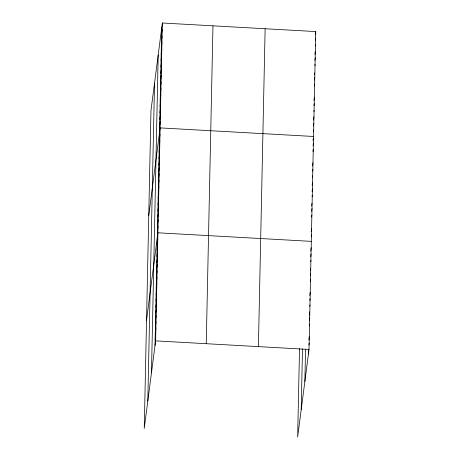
<?xml version="1.0" encoding="UTF-8"?>
<svg xmlns="http://www.w3.org/2000/svg" width="460" height="460" viewBox="0 0 460 460"><rect width="100%" height="100%" fill="white"/><g stroke="black" fill="none" stroke-linecap="round" stroke-linejoin="round"><path stroke-width="0.69" d="M147.804 401.051L154.531 83.179M151.466 372.847L158.194 54.976M155.026 345.471L161.748 27.6M162.345 23L150.972 110.555L144.25 428.427L155.618 340.872L162.345 23L315.75 31.573L309.028 349.445L297.654 437L299.523 348.703M206.247 343.7L212.968 25.829M258.405 346.616L265.127 28.744M301.208 409.624L302.496 348.875M304.871 381.421L305.543 349.634M308.43 354.045L308.534 349.1M161.609 34.155L162.208 29.555M161.471 40.71L162.07 36.11M161.333 47.265L161.931 42.671M161.195 53.82L161.793 49.226M161.058 60.381L161.65 55.781M160.914 66.936L161.512 62.336M160.776 73.491L161.374 68.891M160.638 80.046L161.236 75.451M160.5 86.601L161.098 82.007M160.362 93.162L160.96 88.561M160.224 99.716L160.822 95.116M160.086 106.271L160.684 101.671M159.948 112.826L160.54 108.232M159.804 119.381L160.402 114.787M159.666 125.942L160.264 121.342M148.752 215.452L160.126 127.897L313.53 136.47M159.39 139.052L159.988 134.452M159.252 145.607L159.85 141.013M159.114 152.162L159.712 147.568M158.976 158.723L159.574 154.123M158.838 165.278L159.43 160.678M158.694 171.833L159.292 167.233M158.556 178.388L159.154 173.794M158.418 184.943L159.016 180.349M158.28 191.504L158.878 186.904M158.142 198.059L158.74 193.459M158.004 204.614L158.602 200.014M157.866 211.169L158.464 206.574M157.728 217.724L158.32 213.13M157.584 224.284L158.183 219.684M157.446 230.839L158.044 226.239M146.533 320.35L157.906 232.794L311.311 241.368M157.176 243.754L157.774 239.154M157.038 250.108L157.636 245.513M156.906 256.467L157.504 251.867M156.774 262.827L157.372 258.227M156.636 269.18L157.234 264.586M156.504 275.54L157.102 270.94M156.371 281.899L156.964 277.299M156.233 288.253L156.831 283.653M156.101 294.613L156.699 290.013M155.963 300.966L156.561 296.372M155.831 307.326L156.429 302.726M155.698 313.685L156.291 309.085M155.56 320.039L156.158 315.445M155.428 326.399L156.026 321.799M155.29 332.758L155.888 328.158M155.158 339.112L155.756 334.518M315.324 34.856L315.75 31.573M315.359 40.1L315.612 38.128M315.301 46L315.474 44.683M314.91 54.527L315.336 51.238M314.853 60.427L315.198 57.799M314.887 65.665L315.06 64.354M314.404 74.848L314.663 72.881M314.439 80.092L314.778 77.464M314.387 85.991L314.64 84.019M313.938 100.418L314.364 97.135M313.967 105.662L314.226 103.69M313.916 111.561L314.088 110.245M313.519 120.089L313.95 116.8M313.467 125.988L313.806 123.36M313.501 131.226L313.668 129.915M313.018 140.409L313.277 138.443M313.053 145.653L313.392 143.025M312.995 151.553L313.254 149.58M312.553 165.98L312.978 162.696M312.582 171.223L312.84 169.251M312.53 177.123L312.697 175.806M312.133 185.65L312.558 182.361M312.081 191.55L312.421 188.922M312.11 196.788L312.282 195.477M311.633 205.971L311.972 203.343M311.667 211.215L312.006 208.587M311.61 217.114L311.868 215.142M311.161 231.541L311.592 228.258M311.196 236.785L311.449 234.813M310.753 251.01L311.178 247.727M310.701 256.709L311.041 254.081M310.736 261.757L310.908 260.44M310.264 270.739L310.517 268.767M310.299 275.781L310.638 273.154M310.247 281.486L310.506 279.513M309.81 295.516L310.235 292.226M309.844 300.558L310.103 298.586M309.798 306.256L309.965 304.945M309.321 315.244L309.747 311.955M309.356 320.286L309.701 317.659M309.31 325.985L309.563 324.018M308.867 340.015L309.292 336.731M308.907 345.058L309.16 343.085M155.618 340.872L309.028 349.445"/></g></svg>
